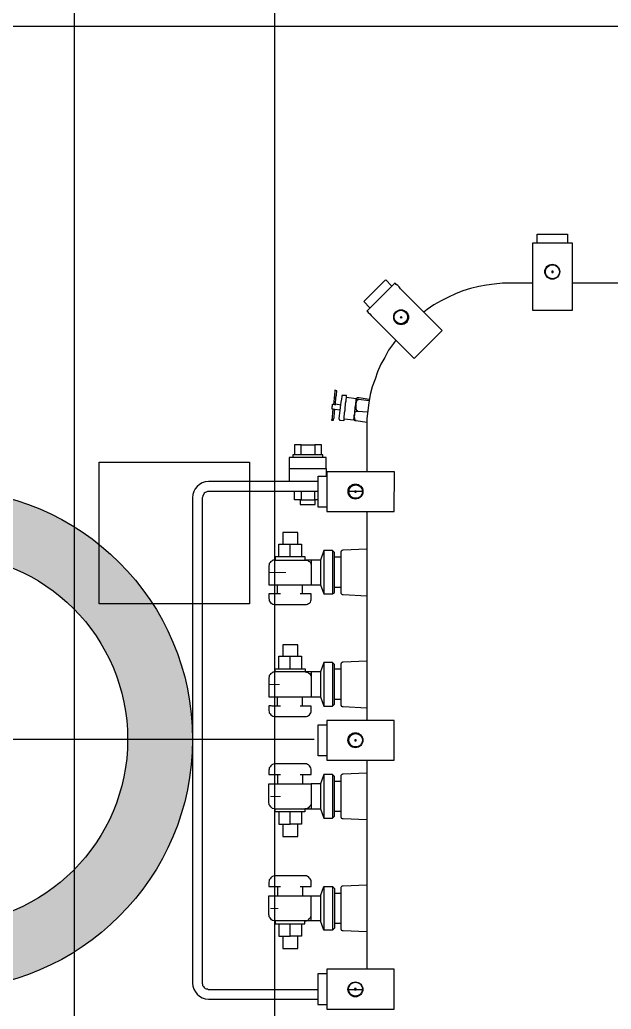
# Model space of a CAD drawing. Header units: metres. Extents: x 18203 to 41586, y 7179 to 24742.
# Drawn here: x 26096 to 26573, y 12418 to 13216 of the extents above; entities that cross this region are included whole.
import ezdxf

# ---------------------------------------------------------------- set-up
doc = ezdxf.new("R2010")
doc.units = ezdxf.units.M
doc.header["$LTSCALE"] = 50
doc.header["$MEASUREMENT"] = 0
doc.layers.get('0').update_dxf_attribs({"linetype": 'CONTINUOUS'})
doc.layers.add('PDF4_Geometry', color=7, linetype='CONTINUOUS')

# ---------------------------------------------------------------- blocks, each defined once
blk = doc.blocks.new('POSTE_CIRCULAR_CONCRETO')
h = blk.add_hatch(color=253)
h.dxf.hatch_style = 1
edge = h.paths.add_edge_path(flags=17)
edge.add_arc((0, 0), 149.43, 0, 360)
edge = h.paths.add_edge_path()
edge.add_arc((0, 0), 201.81, 0, 360)
at = {"color": 8, "linetype": 'Continuous', "ltscale": 0.3}
blk.add_line((647.77, 577.88), (-0.76, 575), dxfattribs=at)
at = {"color": 8, "linetype": 'Continuous', "ltscale": 0.3, "flags": 128}
blk.add_lwpolyline([(300, 1.33), (-300, -1.33)], dxfattribs=at)
at = {"color": 3, "linetype": 'Continuous'}
for radius in [201.81, 149.43]:
    blk.add_circle((0, 0), radius, dxfattribs=at)

msp = doc.modelspace()

# ---------------------------------------------------------------- linework, layer by layer
at = {"color": 1}
msp.add_lwpolyline([(26140.055, 13823.294), (26301.537, 13823.008), (26301.537, 11449.991), (26140.055, 11450.276)], close=True, dxfattribs=at)
at = {"color": 3}
msp.add_lwpolyline([(26160.147, 12859.417), (26281.445, 12859.417), (26281.445, 12745.135), (26160.147, 12745.135)], close=True, dxfattribs=at)
at = {"layer": 'PDF4_Geometry', "lineweight": 25}
for points in [[(26513.599, 13036.084), (26513.6, 13043.094), (26513.99, 13043.094), (26514.379, 13043.094), (26515.158, 13043.094), (26515.548, 13043.094), (26516.327, 13043.094), (26517.105, 13043.094), (26534.632, 13043.09), (26535.411, 13043.09), (26536.19, 13043.09), (26536.579, 13043.09), (26537.358, 13043.09), (26537.748, 13043.09), (26538.137, 13043.09), (26538.136, 13036.079)], [(26378.442, 12983.92), (26373.769, 12988.984), (26374.158, 12989.374), (26374.548, 12989.763), (26374.937, 12990.152), (26375.717, 12990.931), (26376.106, 12991.321), (26388.572, 13003.781), (26388.961, 13004.171), (26389.74, 13004.95), (26390.13, 13005.339), (26390.519, 13005.728), (26390.909, 13006.118), (26391.298, 13006.507), (26395.971, 13001.443)], [(26509.698, 13003.758), (26492.172, 13003.762), (26485.551, 13003.763), (26478.929, 13002.985), (26472.698, 13002.207), (26466.466, 13001.04), (26459.845, 12999.484), (26453.613, 12997.537), (26447.77, 12995.202), (26441.927, 12992.477), (26436.085, 12989.362), (26430.242, 12986.247), (26424.789, 12982.353), (26422.062, 12980.407)], [(26631.993, 13003.735), (26542.024, 13003.752)], [(26399.468, 12957.821), (26397.52, 12955.095), (26393.624, 12949.644), (26390.508, 12943.802), (26387.391, 12938.35), (26384.663, 12932.119), (26382.715, 12926.277), (26380.377, 12920.046), (26378.818, 12913.815), (26377.648, 12907.194), (26376.868, 12900.963), (26376.088, 12894.342), (26376.086, 12887.721), (26376.079, 12851.5)], [(26355.058, 12905.251), (26350.774, 12906.031)], [(26357.782, 12894.345), (26365.572, 12893.565), (26365.572, 12893.954), (26365.961, 12894.733), (26365.962, 12895.512), (26365.962, 12897.07), (26366.352, 12898.628), (26366.352, 12900.186), (26366.742, 12902.133), (26366.742, 12903.691), (26367.132, 12905.638), (26367.132, 12906.807), (26367.522, 12908.364), (26367.522, 12909.533), (26367.522, 12909.922), (26367.522, 12910.312), (26359.733, 12911.482)], [(26378.038, 12908.752), (26369.47, 12909.922), (26369.08, 12909.922), (26369.08, 12909.533), (26368.301, 12909.533), (26367.911, 12908.754), (26367.522, 12907.585), (26367.132, 12906.417), (26367.132, 12904.47), (26367.131, 12902.912), (26367.521, 12901.743), (26367.521, 12901.354), (26367.91, 12900.964), (26368.299, 12900.964), (26368.689, 12900.575), (26376.478, 12899.794)], [(26367.912, 12910.701), (26367.522, 12910.701), (26367.522, 12910.312), (26367.522, 12909.922)], [(26378.038, 12909.92), (26369.859, 12911.09), (26369.47, 12911.09), (26369.08, 12911.09), (26368.691, 12911.09), (26368.301, 12911.091), (26367.912, 12910.701), (26367.912, 12910.312), (26368.301, 12909.922), (26368.691, 12909.922), (26369.08, 12909.922), (26369.47, 12909.922)], [(26348.826, 12902.136), (26348.436, 12900.189), (26348.436, 12898.242), (26348.046, 12896.684), (26348.046, 12895.515), (26348.046, 12894.347), (26347.656, 12893.568), (26347.656, 12893.179), (26349.214, 12893.178), (26349.214, 12893.568), (26349.214, 12893.957), (26349.604, 12895.126), (26349.604, 12896.684), (26349.994, 12898.241), (26349.994, 12899.799), (26350.384, 12901.747)], [(26365.572, 12893.954), (26365.572, 12893.565), (26365.961, 12893.565), (26365.961, 12893.175), (26366.351, 12892.786), (26366.74, 12892.786), (26367.129, 12892.785), (26367.519, 12892.785), (26367.129, 12892.785), (26366.74, 12893.175), (26366.351, 12893.565), (26366.351, 12894.733), (26365.962, 12895.902), (26366.351, 12897.459), (26366.352, 12898.628), (26366.741, 12899.796), (26367.52, 12900.185), (26367.91, 12900.575), (26368.299, 12900.575), (26368.689, 12900.575)], [(26367.519, 12892.785), (26376.087, 12891.615)], [(26323.114, 12865.141), (26323.115, 12873.32), (26317.663, 12873.321), (26317.661, 12865.142)], [(26323.115, 12873.32), (26334.02, 12873.318)], [(26339.472, 12865.138), (26339.473, 12873.317), (26334.02, 12873.318), (26334.019, 12865.139)], [(26340.64, 12863.191), (26340.64, 12865.138), (26340.251, 12865.138), (26339.861, 12865.138), (26339.082, 12865.138), (26337.524, 12865.139), (26336.356, 12865.139), (26334.408, 12865.139), (26332.461, 12865.139), (26330.514, 12865.14), (26328.566, 12865.14), (26326.229, 12865.141), (26324.282, 12865.141), (26322.335, 12865.141), (26320.777, 12865.142), (26319.219, 12865.142), (26318.051, 12865.142), (26317.272, 12865.142), (26316.493, 12865.143), (26316.492, 12863.195)], [(26313.375, 12854.238), (26313.375, 12853.848), (26313.375, 12853.069), (26313.373, 12843.722)], [(26343.364, 12854.232), (26343.364, 12853.843), (26343.364, 12853.064), (26343.363, 12848.001)], [(26343.748, 12823.074), (26336.737, 12823.075), (26336.737, 12823.465), (26336.737, 12823.854), (26336.737, 12824.244), (26336.738, 12824.633), (26336.738, 12825.412), (26336.738, 12826.191), (26336.738, 12826.581), (26336.741, 12844.497), (26336.741, 12845.275), (26336.742, 12846.054), (26336.742, 12846.444), (26336.742, 12846.833), (26336.742, 12847.612), (26336.742, 12848.002), (26343.753, 12848)], [(26336.74, 12835.539), (26248.329, 12835.555), (26247.55, 12835.556), (26246.382, 12835.166), (26245.603, 12834.777), (26244.824, 12834.388), (26244.434, 12833.609), (26243.655, 12832.441), (26243.655, 12831.662), (26243.265, 12830.493), (26243.19, 12439.072), (26243.58, 12438.293), (26243.58, 12437.125), (26244.358, 12436.346), (26244.748, 12435.567), (26245.526, 12434.788), (26246.305, 12434.398), (26247.474, 12434.398), (26248.253, 12434.008), (26336.663, 12433.991)], [(26323.107, 12828.92), (26317.654, 12828.921), (26317.655, 12835.542)], [(26323.108, 12835.541), (26323.107, 12828.92), (26334.012, 12828.918), (26334.013, 12835.539)], [(26366.34, 12835.533), (26361.276, 12835.534)], [(26372.571, 12835.532), (26367.508, 12835.533)], [(26322.328, 12828.92), (26322.327, 12825.026), (26322.717, 12825.026), (26323.106, 12825.025), (26324.274, 12825.025), (26325.443, 12825.025), (26326.611, 12825.025), (26328.169, 12825.024), (26329.727, 12825.024), (26330.895, 12825.024), (26332.453, 12825.024), (26333.232, 12825.024), (26334.011, 12825.023), (26334.401, 12825.023), (26334.402, 12828.918)], [(26336.738, 12828.918), (26334.012, 12828.918)], [(26376.073, 12819.563), (26376.041, 12650.921)], [(26320.374, 12793.089), (26320.375, 12802.436), (26319.986, 12802.437), (26319.596, 12802.437), (26318.818, 12802.437), (26317.649, 12802.437), (26316.481, 12802.437), (26314.923, 12802.438), (26313.365, 12802.438), (26312.196, 12802.438), (26310.639, 12802.438), (26309.47, 12802.439), (26308.691, 12802.439), (26308.302, 12802.439), (26308.3, 12793.091)], [(26305.182, 12782.966), (26305.184, 12793.092), (26314.142, 12793.09)], [(26314.14, 12782.964), (26314.142, 12793.09), (26323.489, 12793.089), (26323.487, 12782.962)], [(26341.404, 12788.022), (26341.404, 12787.632), (26341.404, 12787.243), (26341.404, 12786.464), (26341.404, 12785.296), (26341.403, 12783.738), (26341.403, 12781.79), (26341.403, 12779.843), (26341.402, 12777.506), (26341.402, 12775.169), (26341.401, 12772.833), (26341.401, 12770.496), (26341.4, 12767.769), (26341.4, 12765.432), (26341.399, 12763.096), (26341.399, 12760.759), (26341.399, 12758.811), (26341.398, 12757.254), (26341.398, 12755.696), (26341.398, 12754.527), (26341.398, 12753.359), (26341.398, 12752.969)], [(26348.415, 12788.021), (26348.415, 12787.631), (26348.415, 12787.242), (26348.414, 12786.463), (26348.414, 12785.294), (26348.414, 12783.736), (26348.414, 12781.789), (26348.413, 12779.842), (26348.413, 12777.505), (26348.412, 12775.168), (26348.412, 12772.831), (26348.411, 12770.494), (26348.411, 12767.768), (26348.41, 12765.431), (26348.41, 12763.094), (26348.41, 12760.757), (26348.409, 12758.81), (26348.409, 12757.252), (26348.409, 12755.694), (26348.408, 12754.526), (26348.408, 12753.357), (26348.408, 12752.968)], [(26376.068, 12789.184), (26356.983, 12788.408), (26356.594, 12788.409), (26356.204, 12788.019), (26355.815, 12788.019), (26355.425, 12787.63), (26355.425, 12787.24), (26355.036, 12787.24), (26355.036, 12786.851), (26355.036, 12786.461), (26355.035, 12786.072), (26355.035, 12785.683), (26355.035, 12784.904), (26355.035, 12783.735), (26355.035, 12782.177), (26355.034, 12780.23), (26355.034, 12778.283), (26355.034, 12776.335), (26355.033, 12773.998), (26355.033, 12771.661), (26355.032, 12769.325), (26355.032, 12766.988), (26355.031, 12764.651), (26355.031, 12762.314), (26355.031, 12760.367), (26355.03, 12758.809), (26355.03, 12757.251), (26355.03, 12756.083), (26355.03, 12755.304), (26355.029, 12754.525), (26355.029, 12754.135), (26355.029, 12753.746), (26355.419, 12753.356), (26355.419, 12752.967), (26355.808, 12752.967), (26356.197, 12752.577), (26356.587, 12752.577), (26356.976, 12752.577), (26376.06, 12751.405)], [(26302.066, 12780.24), (26301.287, 12780.24), (26300.119, 12780.24), (26299.339, 12779.462), (26298.56, 12779.072), (26298.171, 12778.293), (26297.392, 12777.515), (26297.391, 12776.346), (26297.002, 12775.567), (26297.002, 12775.178), (26297.002, 12774.788), (26297.002, 12774.399), (26297.002, 12774.009), (26297.002, 12773.62), (26297.001, 12772.841), (26297.001, 12772.451), (26296.999, 12760.378), (26297.388, 12760.378), (26298.167, 12760.378), (26298.557, 12760.378), (26299.336, 12760.377), (26300.115, 12760.377), (26301.283, 12760.377), (26302.062, 12760.377), (26326.21, 12760.372), (26327.378, 12760.372), (26328.157, 12760.372), (26328.936, 12760.372), (26329.715, 12760.372), (26330.494, 12760.371), (26330.883, 12760.371), (26331.273, 12760.371)], [(26331.276, 12780.234), (26331.276, 12779.845), (26331.276, 12779.066), (26331.276, 12778.287), (26331.276, 12777.508), (26331.276, 12776.34), (26331.276, 12775.561)], [(26338.676, 12780.233), (26338.676, 12779.844), (26338.676, 12779.454), (26338.676, 12778.286), (26338.676, 12777.117), (26338.676, 12775.559), (26338.675, 12773.612), (26338.675, 12771.665), (26338.674, 12769.717), (26338.674, 12768.159), (26338.674, 12766.212), (26338.673, 12764.654), (26338.673, 12763.096), (26338.673, 12761.928), (26338.673, 12761.149), (26338.673, 12760.37)], [(26355.035, 12782.567), (26349.972, 12782.568)], [(26304.008, 12752.976), (26304.01, 12760.376)], [(26324.261, 12752.973), (26324.262, 12760.373)], [(26349.967, 12758.42), (26355.03, 12758.419)], [(26306.345, 12752.976), (26300.113, 12752.977), (26299.724, 12752.977), (26298.945, 12752.977), (26298.555, 12752.977), (26298.166, 12752.978), (26297.777, 12752.978), (26297.387, 12752.978), (26296.998, 12752.978), (26296.997, 12749.473), (26297.386, 12748.304), (26297.386, 12747.525), (26298.165, 12746.357), (26298.554, 12745.578), (26299.333, 12745.188), (26300.112, 12744.798), (26301.28, 12744.409), (26302.059, 12744.408), (26326.206, 12744.404), (26327.375, 12744.404), (26328.154, 12744.793), (26328.933, 12745.182), (26329.712, 12745.572), (26330.491, 12746.35), (26330.881, 12747.519), (26331.27, 12748.298), (26331.271, 12749.466), (26331.271, 12752.971), (26330.882, 12752.971), (26330.492, 12752.971), (26330.103, 12752.971), (26329.324, 12752.972), (26328.934, 12752.972), (26328.155, 12752.972), (26322.313, 12752.973)], [(26320.356, 12702.731), (26320.358, 12712.079), (26319.969, 12712.079), (26319.579, 12712.079), (26318.8, 12712.079), (26317.632, 12712.079), (26316.463, 12712.079), (26314.906, 12712.08), (26313.348, 12712.08), (26312.179, 12712.08), (26310.621, 12712.08), (26309.453, 12712.081), (26308.674, 12712.081), (26308.285, 12712.081), (26308.283, 12702.734)], [(26305.165, 12692.608), (26305.167, 12702.734), (26314.125, 12702.732)], [(26314.123, 12692.606), (26314.125, 12702.732), (26323.472, 12702.731), (26323.47, 12692.604)], [(26376.05, 12698.826), (26356.966, 12698.051), (26356.577, 12698.051), (26356.187, 12697.661), (26355.798, 12697.661), (26355.408, 12697.272), (26355.408, 12696.882), (26355.018, 12696.883), (26355.018, 12696.493), (26355.018, 12696.104), (26355.018, 12695.714), (26355.018, 12695.325), (26355.018, 12694.546), (26355.018, 12693.377), (26355.017, 12691.819), (26355.017, 12689.872), (26355.017, 12687.925), (26355.016, 12685.977), (26355.016, 12683.64), (26355.015, 12681.304), (26355.015, 12678.967), (26355.015, 12676.63), (26355.014, 12674.293), (26355.014, 12671.956), (26355.013, 12670.009), (26355.013, 12668.451), (26355.013, 12666.893), (26355.013, 12665.725), (26355.012, 12664.946), (26355.012, 12664.167), (26355.012, 12663.777), (26355.012, 12663.388), (26355.401, 12662.998), (26355.401, 12662.609), (26355.791, 12662.609), (26356.18, 12662.219), (26356.57, 12662.219), (26356.959, 12662.219), (26376.043, 12661.047)], [(26302.049, 12690.272), (26301.27, 12689.882), (26300.101, 12689.882), (26299.322, 12689.104), (26298.543, 12688.714), (26298.154, 12687.935), (26297.374, 12687.157), (26297.374, 12685.988), (26296.985, 12685.209), (26296.985, 12684.82), (26296.985, 12684.43), (26296.984, 12684.041), (26296.984, 12683.651), (26296.984, 12683.262), (26296.984, 12682.483), (26296.984, 12682.094), (26296.982, 12670.02), (26297.371, 12670.02), (26298.15, 12670.02), (26298.54, 12670.02), (26299.319, 12670.019), (26300.098, 12670.019), (26301.266, 12670.019), (26302.045, 12670.019), (26326.192, 12670.014), (26327.361, 12670.014), (26328.14, 12670.014), (26328.919, 12670.014), (26329.698, 12670.014), (26330.477, 12670.014), (26330.866, 12670.013), (26331.255, 12670.013)], [(26331.259, 12690.266), (26329.701, 12690.266), (26328.144, 12690.267), (26326.586, 12690.267), (26326.196, 12690.267), (26322.301, 12690.268), (26320.354, 12690.268), (26318.407, 12690.268), (26316.459, 12690.269), (26314.122, 12690.269), (26312.175, 12690.27), (26309.838, 12690.27), (26307.891, 12690.27), (26306.333, 12690.271), (26302.049, 12690.272), (26302.049, 12692.608), (26302.439, 12692.608), (26302.828, 12692.608), (26303.607, 12692.608), (26305.165, 12692.608), (26306.333, 12692.608), (26308.281, 12692.607), (26310.228, 12692.607), (26312.176, 12692.606), (26314.123, 12692.606), (26316.46, 12692.606), (26318.407, 12692.605), (26320.354, 12692.605), (26321.912, 12692.605), (26323.47, 12692.604), (26324.639, 12692.604), (26325.418, 12692.604), (26326.197, 12692.604), (26326.196, 12690.267), (26327.364, 12689.877), (26328.143, 12689.877), (26328.922, 12689.098), (26329.701, 12688.708), (26330.48, 12687.929), (26330.869, 12687.15), (26331.258, 12685.982), (26331.258, 12685.203), (26331.258, 12684.813), (26331.258, 12684.424), (26331.258, 12684.034), (26331.258, 12683.645), (26331.258, 12683.255), (26331.258, 12682.477), (26331.258, 12682.087), (26331.255, 12670.013), (26338.655, 12670.012), (26341.38, 12662.611), (26348.391, 12662.61), (26349.949, 12664.168), (26349.949, 12664.557), (26349.949, 12665.726), (26349.95, 12666.894), (26349.95, 12668.452), (26349.95, 12670.01), (26349.951, 12671.957), (26349.951, 12674.294), (26349.951, 12676.631), (26349.952, 12678.968), (26349.952, 12681.305), (26349.953, 12683.641), (26349.953, 12685.978), (26349.954, 12687.926), (26349.954, 12690.262), (26349.954, 12691.82), (26349.955, 12693.378), (26349.955, 12694.547), (26349.955, 12695.326), (26349.955, 12696.105), (26348.398, 12697.663), (26341.387, 12697.664), (26338.659, 12690.265), (26331.259, 12690.266), (26331.259, 12689.877), (26331.259, 12689.487), (26331.259, 12688.708), (26331.259, 12687.929), (26331.259, 12687.15), (26331.258, 12685.982), (26331.258, 12685.203)], [(26338.659, 12690.265), (26338.659, 12689.875), (26338.659, 12689.096), (26338.659, 12687.928), (26338.659, 12686.759), (26338.658, 12685.201), (26338.658, 12683.254), (26338.658, 12681.307), (26338.657, 12679.749), (26338.657, 12677.801), (26338.657, 12675.854), (26338.656, 12674.296), (26338.656, 12672.738), (26338.656, 12671.57), (26338.656, 12670.791), (26338.655, 12670.012)], [(26341.387, 12697.664), (26341.387, 12697.275), (26341.387, 12696.885), (26341.387, 12696.106), (26341.387, 12694.938), (26341.386, 12693.38), (26341.386, 12691.432), (26341.385, 12689.485), (26341.385, 12687.538), (26341.385, 12684.811), (26341.384, 12682.475), (26341.384, 12680.138), (26341.383, 12677.411), (26341.383, 12675.075), (26341.382, 12672.738), (26341.382, 12670.401), (26341.381, 12668.454), (26341.381, 12666.896), (26341.381, 12665.338), (26341.381, 12664.169), (26341.381, 12663.39), (26341.38, 12662.611)], [(26348.398, 12697.663), (26348.397, 12697.273), (26348.397, 12696.884), (26348.397, 12696.105), (26348.397, 12694.936), (26348.397, 12693.379), (26348.396, 12691.431), (26348.396, 12689.484), (26348.396, 12687.536), (26348.395, 12684.81), (26348.395, 12682.473), (26348.394, 12680.136), (26348.394, 12677.41), (26348.393, 12675.073), (26348.393, 12672.736), (26348.392, 12670.4), (26348.392, 12668.452), (26348.392, 12666.894), (26348.391, 12665.336), (26348.391, 12664.168), (26348.391, 12663.389), (26348.391, 12662.61)], [(26355.018, 12692.209), (26349.954, 12692.21)], [(26303.991, 12662.619), (26303.992, 12670.019)], [(26324.244, 12662.615), (26324.245, 12670.015)], [(26349.95, 12668.062), (26355.013, 12668.061)], [(26306.328, 12662.618), (26300.096, 12662.619), (26299.707, 12662.619), (26298.928, 12662.62), (26298.538, 12662.62), (26298.149, 12662.62), (26297.759, 12662.62), (26297.37, 12662.62), (26296.98, 12662.62), (26296.98, 12659.115), (26297.369, 12657.946), (26297.369, 12657.167), (26298.148, 12656.388), (26298.537, 12655.609), (26299.316, 12654.83), (26300.095, 12654.44), (26301.263, 12654.051), (26302.042, 12654.051), (26326.189, 12654.046), (26327.358, 12654.046), (26328.137, 12654.435), (26328.916, 12654.824), (26329.695, 12655.603), (26330.474, 12656.382), (26330.864, 12657.161), (26331.253, 12657.94), (26331.253, 12659.108), (26331.254, 12662.613), (26330.865, 12662.613), (26330.475, 12662.614), (26330.086, 12662.614), (26329.307, 12662.614), (26328.917, 12662.614), (26328.138, 12662.614), (26322.296, 12662.615)], [(26343.71, 12622.495), (26336.699, 12622.497), (26336.699, 12622.886), (26336.699, 12623.665), (26336.699, 12624.054), (26336.699, 12624.444), (26336.7, 12625.223), (26336.7, 12626.002), (26336.703, 12643.918), (26336.703, 12644.307), (26336.703, 12645.086), (26336.703, 12645.865), (26336.704, 12646.254), (26336.704, 12646.644), (26336.704, 12647.033), (26336.704, 12647.423), (26343.714, 12647.422)], [(26376.035, 12618.984), (26376.003, 12450.342)], [(26322.286, 12607.31), (26328.128, 12607.309), (26328.907, 12607.309), (26329.296, 12607.308), (26330.075, 12607.308), (26330.465, 12607.308), (26330.854, 12607.308), (26331.244, 12607.308), (26331.244, 12610.813), (26331.244, 12611.592), (26330.855, 12612.761), (26330.466, 12613.54), (26329.687, 12614.319), (26328.908, 12615.098), (26328.129, 12615.488), (26327.35, 12615.877), (26326.182, 12615.877), (26302.035, 12615.882), (26301.256, 12615.882), (26300.087, 12615.493), (26299.308, 12615.104), (26298.529, 12614.325), (26298.139, 12613.546), (26297.36, 12612.767), (26297.36, 12611.599), (26296.97, 12610.82), (26296.97, 12607.315), (26297.359, 12607.315), (26297.749, 12607.314), (26298.138, 12607.314), (26298.528, 12607.314), (26298.917, 12607.314), (26299.696, 12607.314), (26300.086, 12607.314), (26306.317, 12607.313)], [(26303.98, 12607.313), (26303.979, 12599.913)], [(26324.233, 12607.309), (26324.232, 12599.909)], [(26341.37, 12607.306), (26341.37, 12606.527), (26341.37, 12605.748), (26341.369, 12604.58), (26341.369, 12603.022), (26341.369, 12601.075), (26341.368, 12599.127), (26341.368, 12597.18), (26341.367, 12594.843), (26341.367, 12592.117), (26341.366, 12589.78), (26341.366, 12587.054), (26341.366, 12584.717), (26341.365, 12582.38), (26341.365, 12580.043), (26341.364, 12578.096), (26341.364, 12576.538), (26341.364, 12574.98), (26341.363, 12573.811), (26341.363, 12573.033), (26341.363, 12572.254)], [(26348.38, 12607.305), (26348.38, 12606.526), (26348.38, 12605.747), (26348.38, 12604.579), (26348.38, 12603.021), (26348.379, 12601.073), (26348.379, 12599.126), (26348.378, 12597.179), (26348.378, 12594.842), (26348.377, 12592.115), (26348.377, 12589.779), (26348.376, 12587.052), (26348.376, 12584.715), (26348.376, 12582.379), (26348.375, 12580.042), (26348.375, 12578.094), (26348.374, 12576.536), (26348.374, 12574.979), (26348.374, 12573.81), (26348.374, 12573.031), (26348.374, 12572.252)], [(26376.033, 12608.468), (26356.949, 12607.693), (26356.559, 12607.693), (26356.17, 12607.303), (26355.78, 12607.303), (26355.391, 12606.914), (26355.001, 12606.525), (26355.001, 12606.135), (26355.001, 12605.746), (26355.001, 12605.356), (26355.001, 12604.967), (26355.001, 12604.188), (26355.001, 12603.019), (26355, 12601.461), (26355, 12599.514), (26355, 12597.567), (26354.999, 12595.619), (26354.999, 12593.283), (26354.998, 12590.946), (26354.998, 12588.609), (26354.997, 12586.272), (26354.997, 12583.935), (26354.997, 12581.598), (26354.996, 12579.651), (26354.996, 12578.093), (26354.996, 12576.535), (26354.995, 12575.367), (26354.995, 12574.588), (26354.995, 12573.809), (26354.995, 12573.419), (26354.995, 12573.03), (26355.384, 12572.64), (26355.384, 12572.251), (26355.774, 12572.251), (26356.163, 12571.861), (26356.553, 12571.861), (26356.942, 12571.861), (26376.026, 12571.079)], [(26302.028, 12579.661), (26301.249, 12579.661), (26300.08, 12580.051), (26299.302, 12580.441), (26298.523, 12581.22), (26298.133, 12581.999), (26297.355, 12582.778), (26297.355, 12583.557), (26296.966, 12584.725), (26296.966, 12585.115), (26296.966, 12585.504), (26296.966, 12585.894), (26296.966, 12586.673), (26296.966, 12587.062), (26296.966, 12587.841), (26296.968, 12599.915), (26297.358, 12599.915), (26298.137, 12599.914), (26298.526, 12599.914), (26299.305, 12599.914), (26300.084, 12599.914), (26301.253, 12599.914), (26302.032, 12599.914), (26326.179, 12599.909), (26327.347, 12599.909), (26328.126, 12599.909), (26328.905, 12599.909), (26329.684, 12599.908), (26330.463, 12599.908), (26330.853, 12599.908), (26331.242, 12599.908)], [(26338.642, 12599.907), (26338.642, 12599.517), (26338.642, 12599.128), (26338.642, 12598.349), (26338.642, 12597.18), (26338.641, 12595.622), (26338.641, 12594.065), (26338.641, 12592.117), (26338.64, 12590.17), (26338.64, 12588.222), (26338.639, 12586.275), (26338.639, 12584.717), (26338.639, 12583.159), (26338.639, 12581.991), (26338.638, 12580.822), (26338.638, 12580.044), (26338.638, 12579.654)], [(26355, 12601.851), (26349.937, 12601.852)], [(26323.448, 12577.32), (26323.446, 12567.194), (26314.099, 12567.196), (26314.101, 12577.322), (26312.154, 12577.322), (26310.206, 12577.323), (26308.259, 12577.323), (26306.311, 12577.323), (26305.143, 12577.324), (26303.585, 12577.324), (26302.806, 12577.324), (26302.417, 12577.324), (26302.027, 12577.324), (26302.028, 12579.661), (26306.312, 12579.66), (26307.87, 12579.66), (26309.817, 12579.66), (26312.154, 12579.659), (26314.101, 12579.659), (26316.438, 12579.658), (26318.386, 12579.658), (26320.333, 12579.658), (26322.28, 12579.657), (26326.175, 12579.656), (26326.175, 12577.32), (26325.396, 12577.32), (26324.617, 12577.32), (26323.448, 12577.32), (26321.89, 12577.32), (26320.333, 12577.321), (26318.385, 12577.321), (26316.438, 12577.321), (26314.101, 12577.322)], [(26331.239, 12584.719), (26331.239, 12583.55), (26331.239, 12582.771), (26331.239, 12581.603), (26331.239, 12581.213), (26331.238, 12580.434), (26331.238, 12580.045), (26331.238, 12579.655)], [(26305.143, 12577.324), (26305.141, 12567.197), (26314.099, 12567.196)], [(26349.933, 12577.705), (26354.996, 12577.704)], [(26308.257, 12567.197), (26308.255, 12557.46), (26308.645, 12557.46), (26309.034, 12557.46), (26310.202, 12557.459), (26311.371, 12557.459), (26312.539, 12557.459), (26314.097, 12557.459), (26315.655, 12557.458), (26317.213, 12557.458), (26318.381, 12557.458), (26319.16, 12557.458), (26319.939, 12557.458), (26320.329, 12557.458), (26320.331, 12567.194)], [(26322.268, 12516.952), (26328.111, 12516.951), (26328.889, 12516.951), (26329.279, 12516.951), (26330.058, 12516.95), (26330.447, 12516.95), (26330.837, 12516.95), (26331.226, 12516.95), (26331.227, 12520.455), (26331.227, 12521.624), (26330.838, 12522.403), (26330.449, 12523.182), (26329.67, 12523.961), (26328.891, 12524.74), (26328.112, 12525.13), (26327.333, 12525.519), (26326.165, 12525.52), (26302.017, 12525.524), (26301.238, 12525.524), (26300.07, 12525.135), (26299.291, 12524.746), (26298.512, 12523.967), (26298.122, 12523.188), (26297.343, 12522.409), (26297.343, 12521.63), (26296.953, 12520.462), (26296.953, 12516.957), (26297.342, 12516.957), (26297.732, 12516.957), (26298.121, 12516.957), (26298.511, 12516.956), (26298.9, 12516.956), (26299.679, 12516.956), (26300.068, 12516.956), (26306.3, 12516.955)], [(26303.963, 12516.955), (26303.962, 12509.555)], [(26323.431, 12486.962), (26323.429, 12476.836), (26314.082, 12476.838), (26314.084, 12486.964), (26316.421, 12486.964), (26318.368, 12486.963), (26320.315, 12486.963), (26321.873, 12486.963), (26323.431, 12486.962), (26324.6, 12486.962), (26325.378, 12486.962), (26326.157, 12486.962), (26326.158, 12489.299), (26327.326, 12489.298), (26328.105, 12489.688), (26328.884, 12490.077), (26329.663, 12490.856), (26330.443, 12491.635), (26330.832, 12492.413), (26331.222, 12493.582), (26331.222, 12494.361), (26331.222, 12494.75), (26331.222, 12495.14), (26331.222, 12495.529), (26331.222, 12496.308), (26331.222, 12496.698), (26331.223, 12497.477), (26331.225, 12509.55), (26338.625, 12509.549), (26341.353, 12516.948), (26348.363, 12516.947), (26349.921, 12515.389), (26349.921, 12514.61), (26349.92, 12513.831), (26349.92, 12512.662), (26349.92, 12511.105), (26349.92, 12509.547), (26349.919, 12507.599), (26349.919, 12505.262), (26349.918, 12502.926), (26349.918, 12500.589), (26349.917, 12498.252), (26349.917, 12495.915), (26349.917, 12493.578), (26349.916, 12491.241), (26349.916, 12489.294), (26349.915, 12487.736), (26349.915, 12486.178), (26349.915, 12485.01), (26349.915, 12484.231), (26349.915, 12483.452), (26348.356, 12481.894), (26341.346, 12481.896), (26338.621, 12489.296), (26331.221, 12489.298), (26331.221, 12489.687), (26331.221, 12490.077), (26331.221, 12490.855), (26331.221, 12491.245), (26331.222, 12492.413), (26331.222, 12493.192), (26331.222, 12494.361)], [(26324.216, 12516.952), (26324.214, 12509.552)], [(26341.353, 12516.948), (26341.352, 12516.169), (26341.352, 12515.39), (26341.352, 12514.222), (26341.352, 12512.664), (26341.351, 12510.717), (26341.351, 12508.769), (26341.351, 12506.822), (26341.35, 12504.485), (26341.35, 12501.759), (26341.349, 12499.422), (26341.349, 12497.085), (26341.348, 12494.359), (26341.348, 12492.022), (26341.347, 12490.075), (26341.347, 12487.738), (26341.347, 12486.18), (26341.346, 12484.622), (26341.346, 12483.454), (26341.346, 12482.675), (26341.346, 12481.896)], [(26348.363, 12516.947), (26348.363, 12516.168), (26348.363, 12515.389), (26348.363, 12514.221), (26348.362, 12512.663), (26348.362, 12510.715), (26348.362, 12508.768), (26348.361, 12506.821), (26348.361, 12504.484), (26348.36, 12501.757), (26348.36, 12499.421), (26348.359, 12497.084), (26348.359, 12494.357), (26348.358, 12492.021), (26348.358, 12490.073), (26348.358, 12487.736), (26348.357, 12486.179), (26348.357, 12484.621), (26348.357, 12483.452), (26348.357, 12482.673), (26348.356, 12481.894)], [(26376.016, 12518.11), (26356.932, 12517.335), (26356.542, 12517.335), (26356.153, 12517.335), (26355.763, 12516.946), (26355.374, 12516.556), (26354.984, 12516.167), (26354.984, 12515.777), (26354.984, 12515.388), (26354.984, 12514.998), (26354.984, 12514.609), (26354.984, 12513.83), (26354.983, 12512.661), (26354.983, 12511.104), (26354.983, 12509.156), (26354.982, 12507.209), (26354.982, 12505.261), (26354.982, 12502.925), (26354.981, 12500.588), (26354.981, 12498.251), (26354.98, 12495.914), (26354.98, 12493.577), (26354.979, 12491.24), (26354.979, 12489.293), (26354.979, 12487.735), (26354.978, 12486.177), (26354.978, 12485.009), (26354.978, 12484.23), (26354.978, 12483.451), (26354.978, 12483.061), (26354.978, 12482.672), (26355.367, 12482.282), (26355.367, 12481.893), (26355.756, 12481.893), (26356.146, 12481.503), (26356.535, 12481.503), (26356.925, 12481.503), (26376.009, 12480.721)], [(26302.011, 12489.303), (26301.232, 12489.303), (26300.063, 12489.693), (26299.284, 12490.083), (26298.506, 12490.862), (26298.116, 12491.641), (26297.337, 12492.42), (26297.338, 12493.588), (26296.948, 12494.367), (26296.948, 12494.757), (26296.948, 12495.146), (26296.949, 12495.536), (26296.949, 12496.315), (26296.949, 12496.704), (26296.949, 12497.483), (26296.951, 12509.557), (26297.341, 12509.557), (26298.12, 12509.557), (26298.509, 12509.556), (26299.288, 12509.556), (26300.067, 12509.556), (26301.235, 12509.556), (26302.014, 12509.556), (26326.162, 12509.551), (26327.33, 12509.551), (26328.109, 12509.551), (26328.888, 12509.551), (26329.667, 12509.551), (26330.446, 12509.55), (26330.835, 12509.55), (26331.225, 12509.55)], [(26338.625, 12509.549), (26338.625, 12509.159), (26338.625, 12508.77), (26338.625, 12507.991), (26338.624, 12506.822), (26338.624, 12505.265), (26338.624, 12503.707), (26338.623, 12501.759), (26338.623, 12499.812), (26338.623, 12497.865), (26338.622, 12496.307), (26338.622, 12494.359), (26338.622, 12492.801), (26338.621, 12491.633), (26338.621, 12490.465), (26338.621, 12489.686), (26338.621, 12489.296)], [(26354.983, 12511.493), (26349.92, 12511.494)], [(26331.221, 12489.298), (26329.663, 12489.298), (26328.105, 12489.298), (26326.547, 12489.298), (26326.158, 12489.299), (26322.263, 12489.299), (26320.316, 12489.3), (26318.368, 12489.3), (26316.421, 12489.3), (26314.084, 12489.301), (26312.137, 12489.301), (26309.8, 12489.302), (26307.853, 12489.302), (26306.295, 12489.302), (26302.011, 12489.303), (26302.01, 12486.966), (26302.4, 12486.966), (26302.789, 12486.966), (26303.568, 12486.966), (26305.126, 12486.966), (26306.294, 12486.965), (26308.242, 12486.965), (26310.189, 12486.965), (26312.136, 12486.964), (26314.084, 12486.964)], [(26305.126, 12486.966), (26305.124, 12476.839), (26314.082, 12476.838)], [(26349.915, 12487.347), (26354.979, 12487.346)], [(26308.24, 12476.839), (26308.238, 12467.102), (26308.627, 12467.102), (26309.017, 12467.102), (26310.185, 12467.102), (26311.354, 12467.101), (26312.522, 12467.101), (26314.08, 12467.101), (26315.638, 12467.101), (26317.196, 12467.1), (26318.364, 12467.1), (26319.143, 12467.1), (26319.922, 12467.1), (26320.312, 12467.1), (26320.313, 12476.837)], [(26343.676, 12446.453), (26336.666, 12446.454), (26336.665, 12446.065), (26336.665, 12445.676), (26336.665, 12444.897), (26336.665, 12444.507), (26336.665, 12443.728), (26336.665, 12442.949), (26336.661, 12425.033), (26336.661, 12424.644), (26336.661, 12423.865), (26336.661, 12423.476), (26336.661, 12422.697), (26336.661, 12422.307), (26336.661, 12421.918), (26343.671, 12421.916)], [(26361.2, 12433.987), (26366.263, 12433.986)], [(26367.432, 12433.985), (26372.495, 12433.984)]]:
    msp.add_lwpolyline(points, dxfattribs=at)
for points in [[(26542.03, 13036.079), (26509.704, 13036.085), (26509.704, 13035.695), (26509.704, 13035.306), (26509.704, 13034.137), (26509.703, 13032.579), (26509.703, 13031.022), (26509.703, 13029.074), (26509.702, 13027.127), (26509.702, 13024.79), (26509.694, 12981.948), (26542.02, 12981.942), (26542.028, 13024.784), (26542.029, 13027.121), (26542.029, 13029.068), (26542.029, 13031.015), (26542.03, 13032.573), (26542.03, 13034.131), (26542.03, 13035.3), (26542.03, 13035.689)], [(26525.279, 13012.324), (26526.447, 13012.324), (26526.447, 13013.492), (26525.279, 13013.492)], [(26398.698, 13003.779), (26376.104, 12981.194), (26376.494, 12980.805), (26377.272, 12980.026), (26378.441, 12978.857), (26379.609, 12977.688), (26380.777, 12976.52), (26382.335, 12974.962), (26383.892, 12973.403), (26414.265, 12943.019), (26436.859, 12965.604), (26406.486, 12995.989), (26404.928, 12997.547), (26403.371, 12999.105), (26402.203, 13000.663), (26401.034, 13001.832), (26399.866, 13002.611), (26399.087, 13003.39)], [(26403.756, 12975.736), (26404.535, 12976.126), (26403.756, 12976.905), (26402.977, 12976.126)], [(26313.375, 12857.743), (26313.375, 12854.238), (26343.364, 12854.232), (26343.365, 12857.737), (26343.365, 12858.906), (26343.365, 12859.685), (26343.365, 12860.853), (26343.366, 12861.632), (26343.366, 12862.411), (26343.366, 12862.801), (26343.366, 12863.19), (26313.376, 12863.196), (26313.376, 12862.806), (26313.376, 12862.417), (26313.376, 12861.638), (26313.376, 12860.859), (26313.376, 12859.69), (26313.376, 12858.912)], [(26343.753, 12851.506), (26343.747, 12819.569), (26344.137, 12819.569), (26344.916, 12819.569), (26345.694, 12819.569), (26347.252, 12819.568), (26348.81, 12819.568), (26350.758, 12819.568), (26352.705, 12819.567), (26355.042, 12819.567), (26398.273, 12819.559), (26398.279, 12851.495), (26355.048, 12851.504), (26352.711, 12851.504), (26350.764, 12851.504), (26348.816, 12851.505), (26347.258, 12851.505), (26345.701, 12851.505), (26344.922, 12851.506), (26344.143, 12851.506)], [(26367.508, 12835.143), (26367.508, 12835.922), (26366.34, 12835.922), (26366.34, 12835.144)], [(26348.408, 12752.968), (26349.966, 12754.136), (26349.966, 12754.526), (26349.966, 12754.915), (26349.967, 12756.084), (26349.967, 12757.252), (26349.967, 12758.42), (26349.967, 12760.368), (26349.968, 12762.315), (26349.968, 12764.652), (26349.969, 12766.989), (26349.969, 12769.326), (26349.97, 12771.662), (26349.97, 12773.999), (26349.97, 12776.336), (26349.971, 12778.283), (26349.971, 12780.231), (26349.972, 12782.178), (26349.972, 12783.736), (26349.972, 12784.905), (26349.972, 12785.683), (26349.972, 12786.073), (26349.972, 12786.462), (26348.415, 12788.021), (26341.404, 12788.022), (26338.676, 12780.233), (26331.276, 12780.234), (26329.719, 12780.235), (26328.161, 12780.235), (26326.603, 12780.235), (26326.213, 12780.235), (26327.382, 12780.235), (26328.161, 12780.235), (26328.939, 12779.456), (26329.718, 12779.066), (26330.497, 12778.287), (26330.886, 12777.508), (26331.276, 12776.34), (26331.276, 12775.561), (26331.275, 12775.171), (26331.275, 12774.782), (26331.275, 12774.392), (26331.275, 12774.003), (26331.275, 12773.613), (26331.275, 12772.834), (26331.275, 12772.445), (26331.273, 12760.371), (26338.673, 12760.37), (26341.398, 12752.969)], [(26326.213, 12780.235), (26326.214, 12782.962), (26325.435, 12782.962), (26324.656, 12782.962), (26323.487, 12782.962), (26321.93, 12782.963), (26320.372, 12782.963), (26318.424, 12782.963), (26316.477, 12782.964), (26314.14, 12782.964), (26312.193, 12782.964), (26310.245, 12782.965), (26308.298, 12782.965), (26306.351, 12782.965), (26305.182, 12782.966), (26303.624, 12782.966), (26302.845, 12782.966), (26302.456, 12782.966), (26302.066, 12782.966), (26302.066, 12780.24), (26306.35, 12780.239), (26307.908, 12780.239), (26309.855, 12780.238), (26312.192, 12780.238), (26314.14, 12780.238), (26316.476, 12780.237), (26318.424, 12780.237), (26320.371, 12780.236), (26322.319, 12780.236)], [(26343.715, 12650.927), (26343.709, 12618.99), (26344.098, 12618.99), (26344.877, 12618.99), (26345.656, 12618.99), (26347.214, 12618.989), (26348.772, 12618.989), (26350.719, 12618.989), (26352.667, 12618.988), (26355.004, 12618.988), (26398.235, 12618.98), (26398.241, 12650.916), (26355.01, 12650.925), (26352.673, 12650.925), (26350.725, 12650.925), (26348.778, 12650.926), (26347.22, 12650.926), (26345.662, 12650.926), (26344.883, 12650.927), (26344.104, 12650.927)], [(26367.47, 12634.564), (26367.47, 12635.343), (26366.301, 12635.344), (26366.301, 12634.565)], [(26341.363, 12572.254), (26348.374, 12572.252), (26349.932, 12573.81), (26349.932, 12574.199), (26349.932, 12575.368), (26349.932, 12576.536), (26349.933, 12578.094), (26349.933, 12579.652), (26349.933, 12581.599), (26349.934, 12583.936), (26349.934, 12586.273), (26349.935, 12588.61), (26349.935, 12590.947), (26349.936, 12593.284), (26349.936, 12595.62), (26349.936, 12597.568), (26349.937, 12599.905), (26349.937, 12601.462), (26349.937, 12603.02), (26349.938, 12604.189), (26349.938, 12604.968), (26349.938, 12605.747), (26348.38, 12607.305), (26341.37, 12607.306), (26338.642, 12599.907), (26331.242, 12599.908), (26331.24, 12587.834), (26331.24, 12587.055), (26331.24, 12586.666), (26331.239, 12585.887), (26331.239, 12585.498), (26331.239, 12585.108), (26331.239, 12584.719), (26331.239, 12583.55), (26330.849, 12582.771), (26330.46, 12581.992), (26329.681, 12581.214), (26328.902, 12580.435), (26328.123, 12580.046), (26327.344, 12579.656), (26326.175, 12579.656), (26326.565, 12579.656), (26328.122, 12579.656), (26329.68, 12579.656), (26331.238, 12579.655), (26338.638, 12579.654)], [(26343.677, 12450.348), (26343.671, 12418.022), (26344.06, 12418.021), (26344.839, 12418.021), (26345.618, 12418.021), (26347.176, 12418.021), (26348.734, 12418.021), (26350.681, 12418.02), (26352.629, 12418.02), (26354.965, 12418.019), (26398.197, 12418.011), (26398.203, 12450.337), (26354.972, 12450.346), (26352.635, 12450.346), (26350.687, 12450.347), (26348.74, 12450.347), (26347.182, 12450.347), (26345.624, 12450.347), (26344.845, 12450.348), (26344.066, 12450.348)], [(26367.431, 12433.596), (26367.432, 12434.764), (26366.263, 12434.765), (26366.263, 12433.596)]]:
    msp.add_lwpolyline(points, close=True, dxfattribs=at)
for points in [[(26354.278, 12901.356), (26350.384, 12901.747), (26348.826, 12902.136), (26348.047, 12902.137), (26348.047, 12902.526), (26348.047, 12903.305), (26348.047, 12904.084), (26348.437, 12904.473), (26348.437, 12905.252), (26348.437, 12906.031), (26349.216, 12906.031), (26350.774, 12905.641), (26350.774, 12907.589), (26351.164, 12909.925), (26351.165, 12911.483), (26351.554, 12913.431), (26351.555, 12914.599), (26351.944, 12915.767), (26351.945, 12916.546), (26351.945, 12916.936), (26350.387, 12917.326, -0.0026041), (26349.216, 12906.031)], [(26336.741, 12843.718), (26248.331, 12843.734, 0.407791), (26235.475, 12830.495), (26235.401, 12439.074, 0.3990053), (26248.251, 12426.219), (26336.662, 12426.202)]]:
    msp.add_lwpolyline(points, format="xyb", dxfattribs=at)
msp.add_lwpolyline([(26353.498, 12894.346), (26353.888, 12893.956), (26353.888, 12893.567), (26354.277, 12893.567), (26354.277, 12893.177), (26354.666, 12893.177), (26357.393, 12892.787), (26357.782, 12893.177), (26357.782, 12893.956), (26357.783, 12895.124), (26357.783, 12896.293), (26358.173, 12897.85), (26358.173, 12899.408), (26358.563, 12901.356), (26358.563, 12903.303), (26358.953, 12905.25), (26358.953, 12906.808), (26359.343, 12908.755), (26359.343, 12909.924), (26359.733, 12911.092), (26359.733, 12912.261), (26359.733, 12912.65), (26359.733, 12913.04), (26357.007, 12913.04), (26356.618, 12913.04), (26356.228, 12913.04), (26355.839, 12913.04), (26355.839, 12912.651), (26355.838, 12912.261, 0.0099789)], format="xyb", close=True, dxfattribs=at)
at = {"layer": 'PDF4_Geometry', "lineweight": 18}
for points in [[(26310.747, 12770.198), (26297.49, 12770.2)], [(26305.603, 12679.87), (26296.953, 12679.871)], [(26306.47, 12589.541), (26298.322, 12589.542)], [(26304.404, 12499.212), (26298.301, 12499.213)]]:
    msp.add_lwpolyline(points, dxfattribs=at)
at = {"layer": 'PDF4_Geometry', "lineweight": 25}
for centre, radius in [((26525.733, 13012.908), 6.037), ((26525.842, 13012.887), 5.671), ((26403.771, 12976.231), 5.996), ((26403.561, 12976.411), 5.455), ((26366.924, 12835.598), 6.037), ((26367.088, 12835.564), 5.422), ((26366.886, 12635.019), 6.037), ((26367.05, 12634.985), 5.422), ((26366.847, 12434.05), 6.037), ((26366.919, 12434.248), 5.581)]:
    msp.add_circle(centre, radius, dxfattribs=at)

# ---------------------------------------------------------------- block references
at = {"rotation": 359.7454235758895}
msp.add_blockref('POSTE_CIRCULAR_CONCRETO', (26033.629, 12635.681), dxfattribs=at)

doc.saveas('drawing.dxf')
